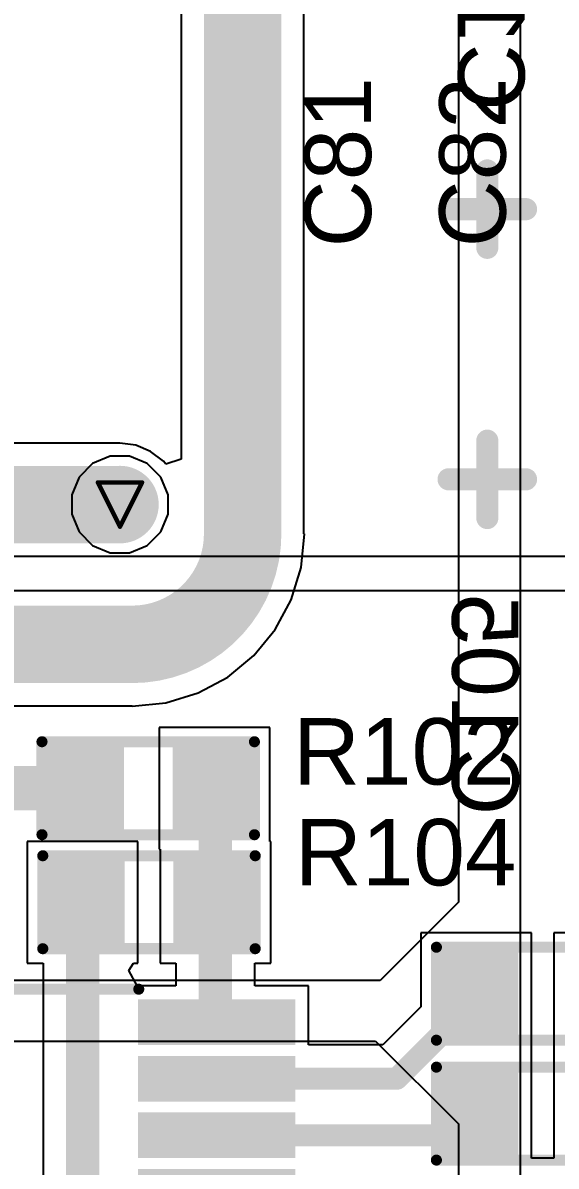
# Model space of a CAD drawing. Header units: inches. Extents: x 0 to 5359, y 0 to 5098.
# Drawn here: x 54.49 to 60.61, y 90.66 to 103.77 of the extents above; entities that cross this region are included whole.
import ezdxf

# ---------------------------------------------------------------- set-up
doc = ezdxf.new("R2010")
doc.units = ezdxf.units.IN
for name, color, linetype in [('Bottom Layer', 5, 'Continuous'), ('Bottom Overlay', 54, 'Continuous'), ('Drill Drawing', 1, 'Continuous'), ('Layer 1', 16, 'Continuous'), ('Layer 2', 76, 'Continuous'), ('Top Layer', 1, 'Continuous'), ('Top Overlay', 2, 'Continuous'), ('Top Paste', 8, 'Continuous'), ('Top Solder', 216, 'Continuous'), ('Via Holes', 16, 'Continuous')]:
    doc.layers.add(name, color=color, linetype=linetype)
doc.styles.add('Arial', font='', dxfattribs={"height": 0.2})
doc.styles.get('Arial').set_extended_font_data('Arial')

# ---------------------------------------------------------------- blocks, each defined once
blk = doc.blocks.new('R___0603_19')
at = {"layer": 'Top Layer'}
for points in [[(-0.381, 0.4445), (-0.381, -0.4445), (-1.143, -0.4445), (-1.143, 0.4445)], [(1.143, 0.4445), (1.143, -0.4445), (0.381, -0.4445), (0.381, 0.4445)]]:
    blk.add_hatch(color=1, dxfattribs=at).paths.add_polyline_path(points)
at = {"layer": 'Top Paste'}
for points in [[(-0.381, 0.4445), (-0.381, -0.4445), (-1.143, -0.4445), (-1.143, 0.4445)], [(1.143, 0.4445), (1.143, -0.4445), (0.381, -0.4445), (0.381, 0.4445)]]:
    blk.add_hatch(color=8, dxfattribs=at).paths.add_polyline_path(points)
at = {"layer": 'Top Solder'}
for points in [[(-0.2794, 0.5461), (-0.2794, -0.5461), (-1.2446, -0.5461), (-1.2446, 0.5461)], [(1.2446, 0.5461), (1.2446, -0.5461), (0.2794, -0.5461), (0.2794, 0.5461)]]:
    blk.add_hatch(color=216, dxfattribs=at).paths.add_polyline_path(points)
at = {"layer": 'Top Overlay'}
for points in [[(1.2192, 0.5334, 0.127, 0.127, 0), (-1.2192, 0.5334, 0.127, 0.127, 0)], [(-1.2192, 0.5334, 0.127, 0.127, 0), (-1.2192, -0.5334, 0.127, 0.127, 0)], [(1.2192, 0.5334, 0.127, 0.127, 0), (1.2192, -0.5334, 0.127, 0.127, 0)], [(1.2192, -0.5334, 0.127, 0.127, 0), (-1.2192, -0.5334, 0.127, 0.127, 0)]]:
    blk.add_lwpolyline(points, format="xyseb", dxfattribs=at)
for points in [[(-1.25095, 0.5334, 0.0635, 0.0635, 1), (-1.18745, 0.5334, 0.0635, 0.0635, 1)], [(-1.25095, 0.5334, 0.0635, 0.0635, 1), (-1.18745, 0.5334, 0.0635, 0.0635, 1)], [(1.18745, 0.5334, 0.0635, 0.0635, 1), (1.25095, 0.5334, 0.0635, 0.0635, 1)], [(1.18745, 0.5334, 0.0635, 0.0635, 1), (1.25095, 0.5334, 0.0635, 0.0635, 1)], [(-1.25095, -0.5334, 0.0635, 0.0635, 1), (-1.18745, -0.5334, 0.0635, 0.0635, 1)], [(-1.25095, -0.5334, 0.0635, 0.0635, 1), (-1.18745, -0.5334, 0.0635, 0.0635, 1)], [(1.18745, -0.5334, 0.0635, 0.0635, 1), (1.25095, -0.5334, 0.0635, 0.0635, 1)], [(1.18745, -0.5334, 0.0635, 0.0635, 1), (1.25095, -0.5334, 0.0635, 0.0635, 1)]]:
    blk.add_lwpolyline(points, format="xyseb", close=True, dxfattribs=at)
blk = doc.blocks.new('R___0603_20')
at = {"layer": 'Top Layer'}
for points in [[(-0.381, 0.4445), (-0.381, -0.4445), (-1.143, -0.4445), (-1.143, 0.4445)], [(1.143, 0.4445), (1.143, -0.4445), (0.381, -0.4445), (0.381, 0.4445)]]:
    blk.add_hatch(color=1, dxfattribs=at).paths.add_polyline_path(points)
at = {"layer": 'Top Paste'}
for points in [[(-0.381, 0.4445), (-0.381, -0.4445), (-1.143, -0.4445), (-1.143, 0.4445)], [(1.143, 0.4445), (1.143, -0.4445), (0.381, -0.4445), (0.381, 0.4445)]]:
    blk.add_hatch(color=8, dxfattribs=at).paths.add_polyline_path(points)
at = {"layer": 'Top Solder'}
for points in [[(-0.2794, 0.5461), (-0.2794, -0.5461), (-1.2446, -0.5461), (-1.2446, 0.5461)], [(1.2446, 0.5461), (1.2446, -0.5461), (0.2794, -0.5461), (0.2794, 0.5461)]]:
    blk.add_hatch(color=216, dxfattribs=at).paths.add_polyline_path(points)
at = {"layer": 'Top Overlay'}
for points in [[(-1.2192, 0.5334, 0.127, 0.127, 0), (-1.2192, -0.5334, 0.127, 0.127, 0)], [(1.2192, 0.5334, 0.127, 0.127, 0), (-1.2192, 0.5334, 0.127, 0.127, 0)], [(1.2192, 0.5334, 0.127, 0.127, 0), (1.2192, -0.5334, 0.127, 0.127, 0)], [(1.2192, -0.5334, 0.127, 0.127, 0), (-1.2192, -0.5334, 0.127, 0.127, 0)]]:
    blk.add_lwpolyline(points, format="xyseb", dxfattribs=at)
for points in [[(-1.25095, 0.5334, 0.0635, 0.0635, 1), (-1.18745, 0.5334, 0.0635, 0.0635, 1)], [(-1.25095, 0.5334, 0.0635, 0.0635, 1), (-1.18745, 0.5334, 0.0635, 0.0635, 1)], [(1.18745, 0.5334, 0.0635, 0.0635, 1), (1.25095, 0.5334, 0.0635, 0.0635, 1)], [(1.18745, 0.5334, 0.0635, 0.0635, 1), (1.25095, 0.5334, 0.0635, 0.0635, 1)], [(-1.25095, -0.5334, 0.0635, 0.0635, 1), (-1.18745, -0.5334, 0.0635, 0.0635, 1)], [(-1.25095, -0.5334, 0.0635, 0.0635, 1), (-1.18745, -0.5334, 0.0635, 0.0635, 1)], [(1.18745, -0.5334, 0.0635, 0.0635, 1), (1.25095, -0.5334, 0.0635, 0.0635, 1)], [(1.18745, -0.5334, 0.0635, 0.0635, 1), (1.25095, -0.5334, 0.0635, 0.0635, 1)]]:
    blk.add_lwpolyline(points, format="xyseb", close=True, dxfattribs=at)
blk = doc.blocks.new('TSSOP_20_28')
at = {"layer": 'Top Layer'}
for points in [[(-2, 3.085), (-2, 2.765), (-3.6, 2.765), (-3.6, 3.085)], [(3.6, 3.085), (3.6, 2.765), (2, 2.765), (2, 3.085)], [(-2, 2.435), (-2, 2.115), (-3.6, 2.115), (-3.6, 2.435)], [(3.6, 2.435), (3.6, 2.115), (2, 2.115), (2, 2.435)], [(-2, 1.785), (-2, 1.465), (-3.6, 1.465), (-3.6, 1.785)], [(3.6, 1.785), (3.6, 1.465), (2, 1.465), (2, 1.785)], [(-2, 1.135), (-2, 0.815), (-3.6, 0.815), (-3.6, 1.135)], [(3.6, 1.135), (3.6, 0.815), (2, 0.815), (2, 1.135)], [(-2, 0.485), (-2, 0.165), (-3.6, 0.165), (-3.6, 0.485)], [(3.6, 0.485), (3.6, 0.165), (2, 0.165), (2, 0.485)], [(-2, -0.165), (-2, -0.485), (-3.6, -0.485), (-3.6, -0.165)], [(3.6, -0.165), (3.6, -0.485), (2, -0.485), (2, -0.165)], [(-2, -0.815), (-2, -1.135), (-3.6, -1.135), (-3.6, -0.815)], [(3.6, -0.815), (3.6, -1.135), (2, -1.135), (2, -0.815)], [(-2, -1.465), (-2, -1.785), (-3.6, -1.785), (-3.6, -1.465)], [(3.6, -1.465), (3.6, -1.785), (2, -1.785), (2, -1.465)], [(-2, -2.115), (-2, -2.435), (-3.6, -2.435), (-3.6, -2.115)], [(3.6, -2.115), (3.6, -2.435), (2, -2.435), (2, -2.115)], [(-2, -2.765), (-2, -3.085), (-3.6, -3.085), (-3.6, -2.765)], [(3.6, -2.765), (3.6, -3.085), (2, -3.085), (2, -2.765)]]:
    blk.add_hatch(color=1, dxfattribs=at).paths.add_polyline_path(points)
at = {"layer": 'Top Overlay'}
blk.add_hatch(color=2, dxfattribs=at).paths.add_polyline_path([(-1.907, 2.692), (-1.729, 2.692), (-1.729, 3.124), (-1.907, 3.124)])
at = {"layer": 'Top Paste'}
for points in [[(-2, 3.085), (-2, 2.765), (-3.6, 2.765), (-3.6, 3.085)], [(3.6, 3.085), (3.6, 2.765), (2, 2.765), (2, 3.085)], [(-2, 2.435), (-2, 2.115), (-3.6, 2.115), (-3.6, 2.435)], [(3.6, 2.435), (3.6, 2.115), (2, 2.115), (2, 2.435)], [(-2, 1.785), (-2, 1.465), (-3.6, 1.465), (-3.6, 1.785)], [(3.6, 1.785), (3.6, 1.465), (2, 1.465), (2, 1.785)], [(-2, 1.135), (-2, 0.815), (-3.6, 0.815), (-3.6, 1.135)], [(3.6, 1.135), (3.6, 0.815), (2, 0.815), (2, 1.135)], [(-2, 0.485), (-2, 0.165), (-3.6, 0.165), (-3.6, 0.485)], [(3.6, 0.485), (3.6, 0.165), (2, 0.165), (2, 0.485)], [(-2, -0.165), (-2, -0.485), (-3.6, -0.485), (-3.6, -0.165)], [(3.6, -0.165), (3.6, -0.485), (2, -0.485), (2, -0.165)], [(-2, -0.815), (-2, -1.135), (-3.6, -1.135), (-3.6, -0.815)], [(3.6, -0.815), (3.6, -1.135), (2, -1.135), (2, -0.815)], [(-2, -1.465), (-2, -1.785), (-3.6, -1.785), (-3.6, -1.465)], [(3.6, -1.465), (3.6, -1.785), (2, -1.785), (2, -1.465)], [(-2, -2.115), (-2, -2.435), (-3.6, -2.435), (-3.6, -2.115)], [(3.6, -2.115), (3.6, -2.435), (2, -2.435), (2, -2.115)], [(-2, -2.765), (-2, -3.085), (-3.6, -3.085), (-3.6, -2.765)], [(3.6, -2.765), (3.6, -3.085), (2, -3.085), (2, -2.765)]]:
    blk.add_hatch(color=8, dxfattribs=at).paths.add_polyline_path(points)
at = {"layer": 'Top Solder'}
for points in [[(-1.898, 3.187), (-1.898, 2.663), (-3.702, 2.663), (-3.702, 3.187)], [(3.702, 3.187), (3.702, 2.663), (1.898, 2.663), (1.898, 3.187)], [(-1.898, 2.537), (-1.898, 2.013), (-3.702, 2.013), (-3.702, 2.537)], [(3.702, 2.537), (3.702, 2.013), (1.898, 2.013), (1.898, 2.537)], [(-1.898, 1.887), (-1.898, 1.363), (-3.702, 1.363), (-3.702, 1.887)], [(3.702, 1.887), (3.702, 1.363), (1.898, 1.363), (1.898, 1.887)], [(-1.898, 1.237), (-1.898, 0.713), (-3.702, 0.713), (-3.702, 1.237)], [(3.702, 1.237), (3.702, 0.713), (1.898, 0.713), (1.898, 1.237)], [(-1.898, 0.587), (-1.898, 0.063), (-3.702, 0.063), (-3.702, 0.587)], [(3.702, 0.587), (3.702, 0.063), (1.898, 0.063), (1.898, 0.587)], [(-1.898, -0.063), (-1.898, -0.587), (-3.702, -0.587), (-3.702, -0.063)], [(3.702, -0.063), (3.702, -0.587), (1.898, -0.587), (1.898, -0.063)], [(-1.898, -0.713), (-1.898, -1.237), (-3.702, -1.237), (-3.702, -0.713)], [(3.702, -0.713), (3.702, -1.237), (1.898, -1.237), (1.898, -0.713)], [(-1.898, -1.363), (-1.898, -1.887), (-3.702, -1.887), (-3.702, -1.363)], [(3.702, -1.363), (3.702, -1.887), (1.898, -1.887), (1.898, -1.363)], [(-1.898, -2.013), (-1.898, -2.537), (-3.702, -2.537), (-3.702, -2.013)], [(3.702, -2.013), (3.702, -2.537), (1.898, -2.537), (1.898, -2.013)], [(-1.898, -2.663), (-1.898, -3.187), (-3.702, -3.187), (-3.702, -2.663)], [(3.702, -2.663), (3.702, -3.187), (1.898, -3.187), (1.898, -2.663)]]:
    blk.add_hatch(color=216, dxfattribs=at).paths.add_polyline_path(points)
at = {"layer": 'Top Overlay'}
for points in [[(1.954, 3.302, 0.127, 0.127, 0), (-1.907, 3.302, 0.127, 0.127, 0)], [(-3.875, 3.086, 0.127, 0.127, 0), (-3.875, 2.832, 0.127, 0.127, 0)], [(-3.748, 2.959, 0.127, 0.127, 0), (-3.875, 3.086, 0.127, 0.127, 0)], [(-3.748, 2.959, 0.127, 0.127, 0), (-3.875, 2.832, 0.127, 0.127, 0)], [(1.954, -3.302, 0.127, 0.127, 0), (-1.907, -3.302, 0.127, 0.127, 0)]]:
    blk.add_lwpolyline(points, format="xyseb", dxfattribs=at)
for points in [[(-1.938, 3.302, 0.0635, 0.0635, 1), (-1.875, 3.302, 0.0635, 0.0635, 1)], [(1.922, 3.302, 0.0635, 0.0635, 1), (1.986, 3.302, 0.0635, 0.0635, 1)], [(-3.907, 3.086, 0.0635, 0.0635, 1), (-3.843, 3.086, 0.0635, 0.0635, 1)], [(-3.907, 3.086, 0.0635, 0.0635, 1), (-3.843, 3.086, 0.0635, 0.0635, 1)], [(-3.78, 2.959, 0.0635, 0.0635, 1), (-3.716, 2.959, 0.0635, 0.0635, 1)], [(-3.78, 2.959, 0.0635, 0.0635, 1), (-3.716, 2.959, 0.0635, 0.0635, 1)], [(-3.907, 2.832, 0.0635, 0.0635, 1), (-3.843, 2.832, 0.0635, 0.0635, 1)], [(-3.907, 2.832, 0.0635, 0.0635, 1), (-3.843, 2.832, 0.0635, 0.0635, 1)], [(-1.938, -3.302, 0.0635, 0.0635, 1), (-1.875, -3.302, 0.0635, 0.0635, 1)], [(1.922, -3.302, 0.0635, 0.0635, 1), (1.986, -3.302, 0.0635, 0.0635, 1)]]:
    blk.add_lwpolyline(points, format="xyseb", close=True, dxfattribs=at)
blk = doc.blocks.new('R___0603_72')
at = {"layer": 'Top Layer'}
for points in [[(-0.381, 0.4445), (-0.381, -0.4445), (-1.143, -0.4445), (-1.143, 0.4445)], [(1.143, 0.4445), (1.143, -0.4445), (0.381, -0.4445), (0.381, 0.4445)]]:
    blk.add_hatch(color=1, dxfattribs=at).paths.add_polyline_path(points)
at = {"layer": 'Top Paste'}
for points in [[(-0.381, 0.4445), (-0.381, -0.4445), (-1.143, -0.4445), (-1.143, 0.4445)], [(1.143, 0.4445), (1.143, -0.4445), (0.381, -0.4445), (0.381, 0.4445)]]:
    blk.add_hatch(color=8, dxfattribs=at).paths.add_polyline_path(points)
at = {"layer": 'Top Solder'}
for points in [[(-0.2794, 0.5461), (-0.2794, -0.5461), (-1.2446, -0.5461), (-1.2446, 0.5461)], [(1.2446, 0.5461), (1.2446, -0.5461), (0.2794, -0.5461), (0.2794, 0.5461)]]:
    blk.add_hatch(color=216, dxfattribs=at).paths.add_polyline_path(points)
at = {"layer": 'Top Overlay'}
for points in [[(-1.2192, 0.5334, 0.127, 0.127, 0), (-1.2192, -0.5334, 0.127, 0.127, 0)], [(1.2192, 0.5334, 0.127, 0.127, 0), (-1.2192, 0.5334, 0.127, 0.127, 0)], [(1.2192, 0.5334, 0.127, 0.127, 0), (1.2192, -0.5334, 0.127, 0.127, 0)], [(1.2192, -0.5334, 0.127, 0.127, 0), (-1.2192, -0.5334, 0.127, 0.127, 0)]]:
    blk.add_lwpolyline(points, format="xyseb", dxfattribs=at)
for points in [[(-1.25095, 0.5334, 0.0635, 0.0635, 1), (-1.18745, 0.5334, 0.0635, 0.0635, 1)], [(-1.25095, 0.5334, 0.0635, 0.0635, 1), (-1.18745, 0.5334, 0.0635, 0.0635, 1)], [(1.18745, 0.5334, 0.0635, 0.0635, 1), (1.25095, 0.5334, 0.0635, 0.0635, 1)], [(1.18745, 0.5334, 0.0635, 0.0635, 1), (1.25095, 0.5334, 0.0635, 0.0635, 1)], [(-1.25095, -0.5334, 0.0635, 0.0635, 1), (-1.18745, -0.5334, 0.0635, 0.0635, 1)], [(-1.25095, -0.5334, 0.0635, 0.0635, 1), (-1.18745, -0.5334, 0.0635, 0.0635, 1)], [(1.18745, -0.5334, 0.0635, 0.0635, 1), (1.25095, -0.5334, 0.0635, 0.0635, 1)], [(1.18745, -0.5334, 0.0635, 0.0635, 1), (1.25095, -0.5334, 0.0635, 0.0635, 1)]]:
    blk.add_lwpolyline(points, format="xyseb", close=True, dxfattribs=at)
blk = doc.blocks.new('R___0603_74')
at = {"layer": 'Top Layer'}
for points in [[(-0.381, 0.4445), (-0.381, -0.4445), (-1.143, -0.4445), (-1.143, 0.4445)], [(1.143, 0.4445), (1.143, -0.4445), (0.381, -0.4445), (0.381, 0.4445)]]:
    blk.add_hatch(color=1, dxfattribs=at).paths.add_polyline_path(points)
at = {"layer": 'Top Paste'}
for points in [[(-0.381, 0.4445), (-0.381, -0.4445), (-1.143, -0.4445), (-1.143, 0.4445)], [(1.143, 0.4445), (1.143, -0.4445), (0.381, -0.4445), (0.381, 0.4445)]]:
    blk.add_hatch(color=8, dxfattribs=at).paths.add_polyline_path(points)
at = {"layer": 'Top Solder'}
for points in [[(-0.2794, 0.5461), (-0.2794, -0.5461), (-1.2446, -0.5461), (-1.2446, 0.5461)], [(1.2446, 0.5461), (1.2446, -0.5461), (0.2794, -0.5461), (0.2794, 0.5461)]]:
    blk.add_hatch(color=216, dxfattribs=at).paths.add_polyline_path(points)
at = {"layer": 'Top Overlay'}
for points in [[(-1.2192, 0.5334, 0.127, 0.127, 0), (-1.2192, -0.5334, 0.127, 0.127, 0)], [(1.2192, 0.5334, 0.127, 0.127, 0), (-1.2192, 0.5334, 0.127, 0.127, 0)], [(1.2192, 0.5334, 0.127, 0.127, 0), (1.2192, -0.5334, 0.127, 0.127, 0)], [(1.2192, -0.5334, 0.127, 0.127, 0), (-1.2192, -0.5334, 0.127, 0.127, 0)]]:
    blk.add_lwpolyline(points, format="xyseb", dxfattribs=at)
for points in [[(-1.25095, 0.5334, 0.0635, 0.0635, 1), (-1.18745, 0.5334, 0.0635, 0.0635, 1)], [(-1.25095, 0.5334, 0.0635, 0.0635, 1), (-1.18745, 0.5334, 0.0635, 0.0635, 1)], [(1.18745, 0.5334, 0.0635, 0.0635, 1), (1.25095, 0.5334, 0.0635, 0.0635, 1)], [(1.18745, 0.5334, 0.0635, 0.0635, 1), (1.25095, 0.5334, 0.0635, 0.0635, 1)], [(-1.25095, -0.5334, 0.0635, 0.0635, 1), (-1.18745, -0.5334, 0.0635, 0.0635, 1)], [(-1.25095, -0.5334, 0.0635, 0.0635, 1), (-1.18745, -0.5334, 0.0635, 0.0635, 1)], [(1.18745, -0.5334, 0.0635, 0.0635, 1), (1.25095, -0.5334, 0.0635, 0.0635, 1)], [(1.18745, -0.5334, 0.0635, 0.0635, 1), (1.25095, -0.5334, 0.0635, 0.0635, 1)]]:
    blk.add_lwpolyline(points, format="xyseb", close=True, dxfattribs=at)

msp = doc.modelspace()

# ---------------------------------------------------------------- hatches: boundary and pattern name
at = {"layer": 'Bottom Layer'}
h = msp.add_hatch(color=5, dxfattribs=at)
edge = h.paths.add_edge_path()
edge.add_arc((55.601, 98.247), 0.3, 0, 360)
at = {"layer": 'Layer 1'}
h = msp.add_hatch(color=16, dxfattribs=at)
edge = h.paths.add_edge_path()
edge.add_arc((55.601, 98.247), 0.3, 0, 360)
at = {"layer": 'Layer 2'}
h = msp.add_hatch(color=76, dxfattribs=at)
edge = h.paths.add_edge_path()
edge.add_arc((55.601, 98.247), 0.3, 0, 360)
at = {"layer": 'Top Layer'}
h = msp.add_hatch(color=1, dxfattribs=at)
edge = h.paths.add_edge_path()
edge.add_arc((55.601, 98.247), 0.3, 0, 360)
at = {"layer": 'Via Holes'}
h = msp.add_hatch(color=7, dxfattribs=at)
edge = h.paths.add_edge_path()
edge.add_arc((55.601, 98.247), 0.15, 0, 360)

# ---------------------------------------------------------------- linework, layer by layer
at = {"layer": 'Bottom Layer'}
for p, q in [((56.304, 105.994), (56.304, 98.77)), ((57.713, 97.91), (57.713, 105.994)), ((55.601, 98.952), (40.095, 98.952)), ((55.783, 98.928), (55.601, 98.952)), ((55.953, 98.857), (55.783, 98.928)), ((56.099, 98.745), (55.953, 98.857)), ((56.126, 98.709), (56.099, 98.745)), ((56.304, 98.77), (56.126, 98.709)), ((57.679, 97.525), (57.717, 97.91)), ((57.717, 97.91), (57.713, 97.91)), ((57.567, 97.154), (57.679, 97.525)), ((57.384, 96.813), (57.567, 97.154)), ((57.138, 96.514), (57.384, 96.813)), ((56.839, 96.268), (57.138, 96.514)), ((56.498, 96.086), (56.839, 96.268)), ((56.127, 95.973), (56.498, 96.086)), ((45.36, 95.939), (55.742, 95.939)), ((55.742, 95.935), (56.127, 95.973)), ((55.742, 95.939), (55.742, 95.935))]:
    msp.add_line(p, q, dxfattribs=at)
for points in [[(57.009, 97.91, 0.889, 0.889, 0), (57.009, 105.994, 0.889, 0.889, 0)], [(40.095, 98.247, 0.889, 0.889, 0), (55.601, 98.247, 0.889, 0.889, 0)], [(57.009, 97.91, 0.889, 0.889, -0.414214), (55.742, 96.643, 0.889, 0.889, 0)], [(40.638, 96.643, 0.889, 0.889, 0), (55.742, 96.643, 0.889, 0.889, 0)]]:
    msp.add_lwpolyline(points, format="xyseb", dxfattribs=at)
for points in [[(55.378, 98.247, 0.445, 0.445, 1), (55.823, 98.247, 0.445, 0.445, 1)], [(56.787, 97.91, 0.445, 0.445, 1), (57.231, 97.91, 0.445, 0.445, 1)], [(56.787, 97.91, 0.445, 0.445, 1), (57.231, 97.91, 0.445, 0.445, 1)], [(55.52, 96.643, 0.445, 0.445, 1), (55.965, 96.643, 0.445, 0.445, 1)], [(55.52, 96.643, 0.445, 0.445, 1), (55.965, 96.643, 0.445, 0.445, 1)]]:
    msp.add_lwpolyline(points, format="xyseb", close=True, dxfattribs=at)
at = {"layer": 'Bottom Overlay'}
for points in [[(59.817, 101.193, 0.254, 0.254, 0), (59.817, 102.082, 0.254, 0.254, 0)], [(59.373, 101.637, 0.254, 0.254, 0), (60.261, 101.637, 0.254, 0.254, 0)], [(59.817, 98.092, 0.254, 0.254, 0), (59.817, 98.981, 0.254, 0.254, 0)], [(59.373, 98.537, 0.254, 0.254, 0), (60.261, 98.537, 0.254, 0.254, 0)]]:
    msp.add_lwpolyline(points, format="xyseb", dxfattribs=at)
for points in [[(59.754, 102.082, 0.127, 0.127, 1), (59.88, 102.082, 0.127, 0.127, 1)], [(59.309, 101.637, 0.127, 0.127, 1), (59.436, 101.637, 0.127, 0.127, 1)], [(60.198, 101.637, 0.127, 0.127, 1), (60.325, 101.637, 0.127, 0.127, 1)], [(59.754, 101.193, 0.127, 0.127, 1), (59.88, 101.193, 0.127, 0.127, 1)], [(59.754, 98.981, 0.127, 0.127, 1), (59.88, 98.981, 0.127, 0.127, 1)], [(59.309, 98.537, 0.127, 0.127, 1), (59.436, 98.537, 0.127, 0.127, 1)], [(60.198, 98.537, 0.127, 0.127, 1), (60.325, 98.537, 0.127, 0.127, 1)], [(59.754, 98.092, 0.127, 0.127, 1), (59.88, 98.092, 0.127, 0.127, 1)]]:
    msp.add_lwpolyline(points, format="xyseb", close=True, dxfattribs=at)
at = {"layer": 'Drill Drawing'}
for points in [[(55.347, 98.501, 0.0508, 0.0508, 0), (55.855, 98.501, 0.0508, 0.0508, 0)], [(55.347, 98.501, 0.0508, 0.0508, 0), (55.601, 97.993, 0.0508, 0.0508, 0)], [(55.601, 97.993, 0.0508, 0.0508, 0), (55.855, 98.501, 0.0508, 0.0508, 0)]]:
    msp.add_lwpolyline(points, format="xyseb", dxfattribs=at)
for points in [[(55.334, 98.501, 0.0254, 0.0254, 1), (55.359, 98.501, 0.0254, 0.0254, 1)], [(55.334, 98.501, 0.0254, 0.0254, 1), (55.359, 98.501, 0.0254, 0.0254, 1)], [(55.842, 98.501, 0.0254, 0.0254, 1), (55.867, 98.501, 0.0254, 0.0254, 1)], [(55.842, 98.501, 0.0254, 0.0254, 1), (55.867, 98.501, 0.0254, 0.0254, 1)], [(55.588, 97.993, 0.0254, 0.0254, 1), (55.613, 97.993, 0.0254, 0.0254, 1)], [(55.588, 97.993, 0.0254, 0.0254, 1), (55.613, 97.993, 0.0254, 0.0254, 1)]]:
    msp.add_lwpolyline(points, format="xyseb", close=True, dxfattribs=at)
at = {"layer": 'Layer 1'}
for p, q in [((55.49, 98.801), (55.287, 98.717)), ((55.711, 98.801), (55.49, 98.801)), ((55.914, 98.717), (55.711, 98.801)), ((55.287, 98.717), (55.131, 98.561)), ((56.07, 98.561), (55.914, 98.717)), ((55.131, 98.561), (55.047, 98.357)), ((56.155, 98.357), (56.07, 98.561)), ((55.047, 98.357), (55.047, 98.137)), ((56.155, 98.137), (56.155, 98.357)), ((55.047, 98.137), (55.131, 97.933)), ((56.07, 97.933), (56.155, 98.137)), ((55.131, 97.933), (55.287, 97.778)), ((55.914, 97.778), (56.07, 97.933)), ((55.287, 97.778), (55.49, 97.693)), ((55.711, 97.693), (55.914, 97.778)), ((55.49, 97.693), (55.711, 97.693))]:
    msp.add_line(p, q, dxfattribs=at)
at = {"layer": 'Layer 2'}
for p, q in [((59.487, 110.845), (59.487, 93.683)), ((60.198, 75.026), (60.198, 105.527)), ((55.49, 98.801), (55.287, 98.717)), ((55.711, 98.801), (55.49, 98.801)), ((55.914, 98.717), (55.711, 98.801)), ((55.287, 98.717), (55.131, 98.561)), ((56.07, 98.561), (55.914, 98.717)), ((55.131, 98.561), (55.047, 98.357)), ((56.155, 98.357), (56.07, 98.561)), ((55.047, 98.357), (55.047, 98.137)), ((56.155, 98.137), (56.155, 98.357)), ((55.047, 98.137), (55.131, 97.933)), ((56.07, 97.933), (56.155, 98.137)), ((55.131, 97.933), (55.287, 97.778)), ((55.914, 97.778), (56.07, 97.933)), ((55.287, 97.778), (55.49, 97.693)), ((55.711, 97.693), (55.914, 97.778)), ((55.49, 97.693), (55.711, 97.693)), ((59.487, 93.683), (58.588, 92.784)), ((58.588, 92.784), (43.357, 92.784)), ((47.582, 92.091), (58.535, 92.091)), ((58.535, 92.091), (59.487, 91.139)), ((59.487, 91.139), (59.487, 82.674))]:
    msp.add_line(p, q, dxfattribs=at)
at = {"layer": 'Top Layer'}
for p, q in [((70.692, 97.65), (52.159, 97.65)), ((52.159, 97.262), (67.746, 97.262)), ((57.322, 95.69), (56.052, 95.69)), ((56.052, 95.69), (56.052, 94.293)), ((57.322, 94.382), (57.322, 95.69)), ((55.807, 94.382), (54.537, 94.382)), ((54.537, 94.382), (54.537, 92.985)), ((55.807, 92.985), (55.807, 94.382)), ((57.331, 94.382), (57.322, 94.382)), ((57.331, 92.985), (57.331, 94.382)), ((56.052, 94.293), (56.061, 94.293)), ((56.061, 94.293), (56.061, 92.985)), ((60.325, 93.332), (59.055, 93.332)), ((59.055, 93.332), (59.055, 92.485)), ((60.325, 91.935), (60.325, 93.332)), ((61.849, 93.332), (60.579, 93.332)), ((60.579, 93.332), (60.579, 91.935)), ((54.537, 92.985), (54.718, 92.985)), ((54.718, 92.985), (54.718, 86.619)), ((55.701, 92.901), (55.757, 92.985)), ((55.797, 92.723), (55.701, 92.901)), ((55.757, 92.985), (55.807, 92.985)), ((56.061, 92.985), (56.242, 92.985)), ((56.242, 92.985), (56.242, 92.723)), ((57.149, 92.723), (57.149, 92.985)), ((57.149, 92.985), (57.331, 92.985)), ((56.242, 92.723), (55.797, 92.723)), ((57.764, 92.723), (57.149, 92.723)), ((57.764, 92.047), (57.764, 92.723)), ((59.055, 92.485), (58.618, 92.047)), ((58.618, 92.047), (57.764, 92.047)), ((60.325, 90.747), (60.325, 91.935)), ((60.579, 91.935), (60.579, 90.747)), ((60.579, 90.747), (60.325, 90.747))]:
    msp.add_line(p, q, dxfattribs=at)
for points in [[(54.144, 94.992, 0.508, 0.508, 0), (55.163, 94.992, 0.508, 0.508, 0)], [(56.696, 93.684, 0.381, 0.381, 0), (56.696, 94.984, 0.381, 0.381, 0)], [(55.172, 86.619, 0.381, 0.381, 0), (55.172, 93.684, 0.381, 0.381, 0)], [(56.696, 92.371, 0.381, 0.381, 0), (56.696, 93.684, 0.381, 0.381, 0)], [(59.69, 92.57, 0.254, 0.254, 0), (59.69, 92.634, 0.254, 0.254, 0)], [(58.778, 91.659, 0.254, 0.254, 0), (59.69, 92.57, 0.254, 0.254, 0)], [(56.71, 91.659, 0.254, 0.254, 0), (58.778, 91.659, 0.254, 0.254, 0)], [(59.441, 91.009, 0.254, 0.254, 0), (59.69, 91.258, 0.254, 0.254, 0)], [(56.71, 91.009, 0.254, 0.254, 0), (59.441, 91.009, 0.254, 0.254, 0)]]:
    msp.add_lwpolyline(points, format="xyseb", dxfattribs=at)
for points in [[(55.036, 94.992, 0.254, 0.254, 1), (55.29, 94.992, 0.254, 0.254, 1)], [(56.6, 94.984, 0.191, 0.191, 1), (56.791, 94.984, 0.191, 0.191, 1)], [(55.076, 93.684, 0.191, 0.191, 1), (55.267, 93.684, 0.191, 0.191, 1)], [(56.6, 93.684, 0.191, 0.191, 1), (56.791, 93.684, 0.191, 0.191, 1)], [(56.6, 93.684, 0.191, 0.191, 1), (56.791, 93.684, 0.191, 0.191, 1)], [(59.626, 92.634, 0.127, 0.127, 1), (59.753, 92.634, 0.127, 0.127, 1)], [(59.626, 92.57, 0.127, 0.127, 1), (59.753, 92.57, 0.127, 0.127, 1)], [(59.626, 92.57, 0.127, 0.127, 1), (59.753, 92.57, 0.127, 0.127, 1)], [(56.6, 92.371, 0.191, 0.191, 1), (56.791, 92.371, 0.191, 0.191, 1)], [(56.646, 91.659, 0.127, 0.127, 1), (56.773, 91.659, 0.127, 0.127, 1)], [(58.715, 91.659, 0.127, 0.127, 1), (58.842, 91.659, 0.127, 0.127, 1)], [(58.715, 91.659, 0.127, 0.127, 1), (58.842, 91.659, 0.127, 0.127, 1)], [(59.626, 91.258, 0.127, 0.127, 1), (59.753, 91.258, 0.127, 0.127, 1)], [(56.646, 91.009, 0.127, 0.127, 1), (56.773, 91.009, 0.127, 0.127, 1)], [(59.378, 91.009, 0.127, 0.127, 1), (59.505, 91.009, 0.127, 0.127, 1)], [(59.378, 91.009, 0.127, 0.127, 1), (59.505, 91.009, 0.127, 0.127, 1)]]:
    msp.add_lwpolyline(points, format="xyseb", close=True, dxfattribs=at)

# ---------------------------------------------------------------- block references
at = {"rotation": 180}
for name, p in [('R___0603_74', (55.925, 94.992)), ('R___0603_72', (55.934, 93.684)), ('R___0603_19', (60.452, 92.634)), ('TSSOP_20_28', (53.91, 89.384)), ('R___0603_20', (60.452, 91.258))]:
    msp.add_blockref(name, p, dxfattribs=at)

# ---------------------------------------------------------------- texts
at = {"layer": 'Bottom Overlay', "style": 'Arial', "text_generation_flag": 2}
for s, p in [('C100', (59.482, 102.765)), ('C105', (59.413, 94.68))]:
    msp.add_text(s, height=0.762, rotation=270, dxfattribs=at).set_placement(p)
at = {"layer": 'Top Overlay', "style": 'Arial'}
for s, p in [('C81', (58.483, 101.199)), ('C82', (60.028, 101.199))]:
    msp.add_text(s, height=0.762, rotation=90, dxfattribs=at).set_placement(p)
for s, p in [('R102', (57.587, 95.034)), ('R104', (57.608, 93.877))]:
    msp.add_text(s, height=0.762, dxfattribs=at).set_placement(p)

doc.saveas('drawing.dxf')
